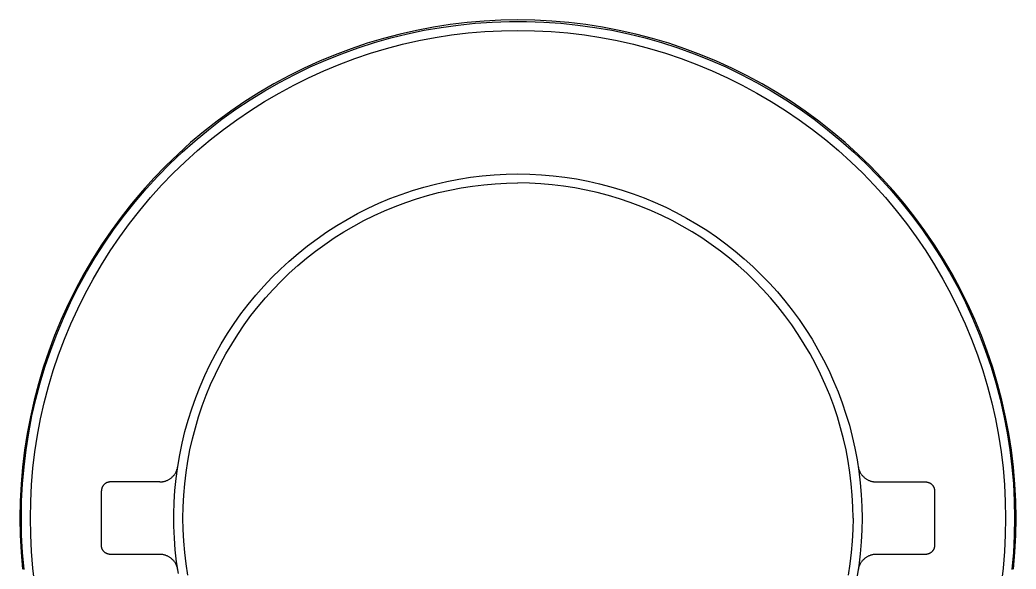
# Model space of a CAD drawing. Header units: metres. Extents: x 198 to 412, y -54 to 17.
# Drawn here: x 262.0758 to 262.1308, y -25.1605 to -25.1302 of the extents above; entities that cross this region are included whole.
import ezdxf

# ---------------------------------------------------------------- set-up
doc = ezdxf.new("R2010")
doc.units = ezdxf.units.M
doc.header["$LTSCALE"] = 10
doc.layers.add('01', color=1, linetype='Continuous')

# ---------------------------------------------------------------- blocks, each defined once
blk = doc.blocks.new('juego de ducha california')
for p, q in [((493.354745, 11757.579892, 0), (493.355684, 11757.579908, 0)), ((493.355684, 11757.579908, 0), (493.356623, 11757.579892, 0)), ((493.350089, 11757.579333, 0), (493.351011, 11757.579508, 0)), ((493.351441, 11757.579498, 0), (493.350509, 11757.579335, 0)), ((493.351011, 11757.579508, 0), (493.351939, 11757.579652, 0)), ((493.352379, 11757.579628, 0), (493.351441, 11757.579498, 0)), ((493.351939, 11757.579652, 0), (493.352871, 11757.579764, 0)), ((493.35332, 11757.579726, 0), (493.352379, 11757.579628, 0)), ((493.352871, 11757.579764, 0), (493.353807, 11757.579844, 0)), ((493.354264, 11757.579791, 0), (493.35332, 11757.579726, 0)), ((493.353807, 11757.579844, 0), (493.354745, 11757.579892, 0)), ((493.35521, 11757.579824, 0), (493.354264, 11757.579791, 0)), ((493.356157, 11757.579824, 0), (493.35521, 11757.579824, 0)), ((493.357103, 11757.579791, 0), (493.356157, 11757.579824, 0)), ((493.356623, 11757.579892, 0), (493.35756, 11757.579844, 0)), ((493.358047, 11757.579726, 0), (493.357103, 11757.579791, 0)), ((493.35756, 11757.579844, 0), (493.358496, 11757.579764, 0)), ((493.358989, 11757.579628, 0), (493.358047, 11757.579726, 0)), ((493.358496, 11757.579764, 0), (493.359428, 11757.579652, 0)), ((493.359926, 11757.579498, 0), (493.358989, 11757.579628, 0)), ((493.359428, 11757.579652, 0), (493.360356, 11757.579508, 0)), ((493.360859, 11757.579335, 0), (493.359926, 11757.579498, 0)), ((493.360356, 11757.579508, 0), (493.361279, 11757.579333, 0)), ((493.347364, 11757.57862, 0), (493.348264, 11757.578888, 0)), ((493.348663, 11757.578914, 0), (493.347752, 11757.578656, 0)), ((493.348264, 11757.578888, 0), (493.349173, 11757.579126, 0)), ((493.349582, 11757.57914, 0), (493.348663, 11757.578914, 0)), ((493.349173, 11757.579126, 0), (493.350089, 11757.579333, 0)), ((493.350509, 11757.579335, 0), (493.349582, 11757.57914, 0)), ((493.35111, 11757.578936, 0), (493.350207, 11757.578765, 0)), ((493.352018, 11757.579077, 0), (493.35111, 11757.578936, 0)), ((493.352931, 11757.579187, 0), (493.352018, 11757.579077, 0)), ((493.353847, 11757.579265, 0), (493.352931, 11757.579187, 0)), ((493.354765, 11757.579312, 0), (493.353847, 11757.579265, 0)), ((493.355684, 11757.579328, 0), (493.354765, 11757.579312, 0)), ((493.356603, 11757.579312, 0), (493.355684, 11757.579328, 0)), ((493.357521, 11757.579265, 0), (493.356603, 11757.579312, 0)), ((493.358437, 11757.579187, 0), (493.357521, 11757.579265, 0)), ((493.359349, 11757.579077, 0), (493.358437, 11757.579187, 0)), ((493.360258, 11757.578936, 0), (493.359349, 11757.579077, 0)), ((493.361161, 11757.578765, 0), (493.360258, 11757.578936, 0)), ((493.361785, 11757.57914, 0), (493.360859, 11757.579335, 0)), ((493.361279, 11757.579333, 0), (493.362195, 11757.579126, 0)), ((493.362704, 11757.578914, 0), (493.361785, 11757.57914, 0)), ((493.362195, 11757.579126, 0), (493.363103, 11757.578888, 0)), ((493.363615, 11757.578656, 0), (493.362704, 11757.578914, 0)), ((493.363103, 11757.578888, 0), (493.364003, 11757.57862, 0)), ((493.345595, 11757.577991, 0), (493.346474, 11757.57832, 0)), ((493.346851, 11757.578366, 0), (493.34596, 11757.578046, 0)), ((493.346474, 11757.57832, 0), (493.347364, 11757.57862, 0)), ((493.347752, 11757.578656, 0), (493.346851, 11757.578366, 0)), ((493.348421, 11757.57833, 0), (493.34754, 11757.578067, 0)), ((493.34931, 11757.578562, 0), (493.348421, 11757.57833, 0)), ((493.350207, 11757.578765, 0), (493.34931, 11757.578562, 0)), ((493.362057, 11757.578562, 0), (493.361161, 11757.578765, 0)), ((493.362946, 11757.57833, 0), (493.362057, 11757.578562, 0)), ((493.363827, 11757.578067, 0), (493.362946, 11757.57833, 0)), ((493.364516, 11757.578366, 0), (493.363615, 11757.578656, 0)), ((493.364003, 11757.57862, 0), (493.364893, 11757.57832, 0)), ((493.365407, 11757.578046, 0), (493.364516, 11757.578366, 0)), ((493.364893, 11757.57832, 0), (493.365772, 11757.577991, 0)), ((493.344728, 11757.577631, 0), (493.345595, 11757.577991, 0)), ((493.34596, 11757.578046, 0), (493.345081, 11757.577695, 0)), ((493.346669, 11757.577774, 0), (493.345808, 11757.577451, 0)), ((493.34754, 11757.578067, 0), (493.346669, 11757.577774, 0)), ((493.364698, 11757.577774, 0), (493.363827, 11757.578067, 0)), ((493.365559, 11757.577451, 0), (493.364698, 11757.577774, 0)), ((493.366286, 11757.577695, 0), (493.365407, 11757.578046, 0)), ((493.365772, 11757.577991, 0), (493.36664, 11757.577631, 0)), ((493.343032, 11757.576825, 0), (493.343873, 11757.577243, 0)), ((493.344215, 11757.577314, 0), (493.343362, 11757.576903, 0)), ((493.343873, 11757.577243, 0), (493.344728, 11757.577631, 0)), ((493.345081, 11757.577695, 0), (493.344215, 11757.577314, 0)), ((493.345808, 11757.577451, 0), (493.344959, 11757.577099, 0)), ((493.366408, 11757.577099, 0), (493.365559, 11757.577451, 0)), ((493.367152, 11757.577314, 0), (493.366286, 11757.577695, 0)), ((493.36664, 11757.577631, 0), (493.367494, 11757.577243, 0)), ((493.368005, 11757.576903, 0), (493.367152, 11757.577314, 0)), ((493.367494, 11757.577243, 0), (493.368335, 11757.576825, 0)), ((493.342206, 11757.576379, 0), (493.343032, 11757.576825, 0)), ((493.343362, 11757.576903, 0), (493.342524, 11757.576463, 0)), ((493.344122, 11757.576719, 0), (493.343299, 11757.57631, 0)), ((493.344959, 11757.577099, 0), (493.344122, 11757.576719, 0)), ((493.367245, 11757.576719, 0), (493.366408, 11757.577099, 0)), ((493.368068, 11757.57631, 0), (493.367245, 11757.576719, 0)), ((493.368843, 11757.576463, 0), (493.368005, 11757.576903, 0)), ((493.368335, 11757.576825, 0), (493.369162, 11757.576379, 0)), ((493.341395, 11757.575905, 0), (493.342206, 11757.576379, 0)), ((493.342524, 11757.576463, 0), (493.341701, 11757.575995, 0)), ((493.343299, 11757.57631, 0), (493.34249, 11757.575873, 0)), ((493.368877, 11757.575873, 0), (493.368068, 11757.57631, 0)), ((493.369666, 11757.575995, 0), (493.368843, 11757.576463, 0)), ((493.369162, 11757.576379, 0), (493.369972, 11757.575905, 0)), ((493.340601, 11757.575403, 0), (493.341395, 11757.575905, 0)), ((493.341701, 11757.575995, 0), (493.340896, 11757.575498, 0)), ((493.34249, 11757.575873, 0), (493.341697, 11757.575409, 0)), ((493.369671, 11757.575409, 0), (493.368877, 11757.575873, 0)), ((493.370472, 11757.575498, 0), (493.369666, 11757.575995, 0)), ((493.369972, 11757.575905, 0), (493.370766, 11757.575403, 0)), ((493.340107, 11757.574974, 0), (493.339338, 11757.574423, 0)), ((493.339825, 11757.574875, 0), (493.340601, 11757.575403, 0)), ((493.340896, 11757.575498, 0), (493.340107, 11757.574974, 0)), ((493.341697, 11757.575409, 0), (493.340919, 11757.574918, 0)), ((493.370448, 11757.574918, 0), (493.369671, 11757.575409, 0)), ((493.37126, 11757.574974, 0), (493.370472, 11757.575498, 0)), ((493.370766, 11757.575403, 0), (493.371542, 11757.574875, 0)), ((493.372029, 11757.574423, 0), (493.37126, 11757.574974, 0)), ((493.339338, 11757.574423, 0), (493.338588, 11757.573846, 0)), ((493.339067, 11757.57432, 0), (493.339825, 11757.574875, 0)), ((493.34016, 11757.574401, 0), (493.339418, 11757.573858, 0)), ((493.340919, 11757.574918, 0), (493.34016, 11757.574401, 0)), ((493.371208, 11757.574401, 0), (493.370448, 11757.574918, 0)), ((493.371949, 11757.573858, 0), (493.371208, 11757.574401, 0)), ((493.371542, 11757.574875, 0), (493.3723, 11757.57432, 0)), ((493.37278, 11757.573846, 0), (493.372029, 11757.574423, 0)), ((493.338329, 11757.57374, 0), (493.339067, 11757.57432, 0)), ((493.339418, 11757.573858, 0), (493.338695, 11757.57329, 0)), ((493.372672, 11757.57329, 0), (493.371949, 11757.573858, 0)), ((493.3723, 11757.57432, 0), (493.373039, 11757.57374, 0)), ((493.337611, 11757.573135, 0), (493.338329, 11757.57374, 0)), ((493.338588, 11757.573846, 0), (493.337858, 11757.573243, 0)), ((493.373509, 11757.573243, 0), (493.37278, 11757.573846, 0)), ((493.373039, 11757.57374, 0), (493.373757, 11757.573135, 0)), ((493.336913, 11757.572506, 0), (493.337611, 11757.573135, 0)), ((493.337858, 11757.573243, 0), (493.337149, 11757.572615, 0)), ((493.338695, 11757.57329, 0), (493.337992, 11757.572698, 0)), ((493.373375, 11757.572698, 0), (493.372672, 11757.57329, 0)), ((493.374218, 11757.572615, 0), (493.373509, 11757.573243, 0)), ((493.373757, 11757.573135, 0), (493.374454, 11757.572506, 0)), ((493.336238, 11757.571854, 0), (493.336913, 11757.572506, 0)), ((493.337149, 11757.572615, 0), (493.336463, 11757.571963, 0)), ((493.337992, 11757.572698, 0), (493.33731, 11757.572082, 0)), ((493.374058, 11757.572082, 0), (493.373375, 11757.572698, 0)), ((493.374904, 11757.571963, 0), (493.374218, 11757.572615, 0)), ((493.374454, 11757.572506, 0), (493.375129, 11757.571854, 0)), ((493.335586, 11757.571178, 0), (493.336238, 11757.571854, 0)), ((493.336463, 11757.571963, 0), (493.3358, 11757.571288, 0)), ((493.33731, 11757.572082, 0), (493.336649, 11757.571443, 0)), ((493.374719, 11757.571443, 0), (493.374058, 11757.572082, 0)), ((493.375568, 11757.571288, 0), (493.374904, 11757.571963, 0)), ((493.375129, 11757.571854, 0), (493.375782, 11757.571178, 0)), ((493.334957, 11757.570481, 0), (493.335586, 11757.571178, 0)), ((493.3358, 11757.571288, 0), (493.33516, 11757.570591, 0)), ((493.336649, 11757.571443, 0), (493.33601, 11757.570782, 0)), ((493.352455, 11757.571132, 0), (493.351818, 11757.571011, 0)), ((493.353096, 11757.571231, 0), (493.352455, 11757.571132, 0)), ((493.353741, 11757.571309, 0), (493.353096, 11757.571231, 0)), ((493.354387, 11757.571364, 0), (493.353741, 11757.571309, 0)), ((493.355035, 11757.571397, 0), (493.354387, 11757.571364, 0)), ((493.355684, 11757.571408, 0), (493.355035, 11757.571397, 0)), ((493.356342, 11757.571397, 0), (493.355684, 11757.571408, 0)), ((493.356999, 11757.571363, 0), (493.356342, 11757.571397, 0)), ((493.357655, 11757.571306, 0), (493.356999, 11757.571363, 0)), ((493.358309, 11757.571226, 0), (493.357655, 11757.571306, 0)), ((493.358959, 11757.571124, 0), (493.358309, 11757.571226, 0)), ((493.359605, 11757.570999, 0), (493.358959, 11757.571124, 0)), ((493.375358, 11757.570782, 0), (493.374719, 11757.571443, 0)), ((493.376208, 11757.570591, 0), (493.375568, 11757.571288, 0)), ((493.375782, 11757.571178, 0), (493.376411, 11757.570481, 0)), ((493.33516, 11757.570591, 0), (493.334544, 11757.569872, 0)), ((493.33601, 11757.570782, 0), (493.335394, 11757.5701, 0)), ((493.350557, 11757.570704, 0), (493.349936, 11757.570518, 0)), ((493.351185, 11757.570868, 0), (493.350557, 11757.570704, 0)), ((493.351818, 11757.571011, 0), (493.351185, 11757.570868, 0)), ((493.35192, 11757.570521, 0), (493.35254, 11757.570639, 0)), ((493.35254, 11757.570639, 0), (493.353165, 11757.570736, 0)), ((493.353165, 11757.570736, 0), (493.353792, 11757.570811, 0)), ((493.353792, 11757.570811, 0), (493.354421, 11757.570865, 0)), ((493.354421, 11757.570865, 0), (493.355052, 11757.570897, 0)), ((493.355052, 11757.570897, 0), (493.355684, 11757.570908, 0)), ((493.356315, 11757.570897, 0), (493.355684, 11757.570908, 0)), ((493.356946, 11757.570865, 0), (493.356315, 11757.570897, 0)), ((493.357576, 11757.570811, 0), (493.356946, 11757.570865, 0)), ((493.358203, 11757.570736, 0), (493.357576, 11757.570811, 0)), ((493.358827, 11757.570639, 0), (493.358203, 11757.570736, 0)), ((493.359448, 11757.570521, 0), (493.358827, 11757.570639, 0)), ((493.360247, 11757.570852, 0), (493.359605, 11757.570999, 0)), ((493.360883, 11757.570683, 0), (493.360247, 11757.570852, 0)), ((493.361513, 11757.570492, 0), (493.360883, 11757.570683, 0)), ((493.375973, 11757.5701, 0), (493.375358, 11757.570782, 0)), ((493.376823, 11757.569872, 0), (493.376208, 11757.570591, 0)), ((493.334352, 11757.569763, 0), (493.334957, 11757.570481, 0)), ((493.335394, 11757.5701, 0), (493.334802, 11757.569397, 0)), ((493.348713, 11757.570083, 0), (493.348114, 11757.569835, 0)), ((493.349321, 11757.570311, 0), (493.348713, 11757.570083, 0)), ((493.349936, 11757.570518, 0), (493.349321, 11757.570311, 0)), ((493.349488, 11757.56984, 0), (493.350087, 11757.570041, 0)), ((493.350087, 11757.570041, 0), (493.350692, 11757.570222, 0)), ((493.350692, 11757.570222, 0), (493.351303, 11757.570382, 0)), ((493.351303, 11757.570382, 0), (493.35192, 11757.570521, 0)), ((493.360064, 11757.570382, 0), (493.359448, 11757.570521, 0)), ((493.360675, 11757.570222, 0), (493.360064, 11757.570382, 0)), ((493.36128, 11757.570041, 0), (493.360675, 11757.570222, 0)), ((493.361879, 11757.56984, 0), (493.36128, 11757.570041, 0)), ((493.362136, 11757.570279, 0), (493.361513, 11757.570492, 0)), ((493.362751, 11757.570045, 0), (493.362136, 11757.570279, 0)), ((493.363358, 11757.569789, 0), (493.362751, 11757.570045, 0)), ((493.376566, 11757.569397, 0), (493.375973, 11757.5701, 0)), ((493.376411, 11757.570481, 0), (493.377016, 11757.569763, 0)), ((493.333771, 11757.569025, 0), (493.334352, 11757.569763, 0)), ((493.334544, 11757.569872, 0), (493.333954, 11757.569131, 0)), ((493.347523, 11757.569567, 0), (493.346942, 11757.569278, 0)), ((493.348114, 11757.569835, 0), (493.347523, 11757.569567, 0)), ((493.348313, 11757.569377, 0), (493.348897, 11757.569618, 0)), ((493.348897, 11757.569618, 0), (493.349488, 11757.56984, 0)), ((493.36247, 11757.569618, 0), (493.361879, 11757.56984, 0)), ((493.363054, 11757.569377, 0), (493.36247, 11757.569618, 0)), ((493.363956, 11757.569513, 0), (493.363358, 11757.569789, 0)), ((493.364543, 11757.569216, 0), (493.363956, 11757.569513, 0)), ((493.377413, 11757.569131, 0), (493.376823, 11757.569872, 0)), ((493.377016, 11757.569763, 0), (493.377596, 11757.569025, 0)), ((493.333217, 11757.568267, 0), (493.333771, 11757.569025, 0)), ((493.333954, 11757.569131, 0), (493.33339, 11757.568371, 0)), ((493.334802, 11757.569397, 0), (493.334234, 11757.568674, 0)), ((493.346372, 11757.56897, 0), (493.345812, 11757.568642, 0)), ((493.346942, 11757.569278, 0), (493.346372, 11757.56897, 0)), ((493.347172, 11757.568834, 0), (493.347738, 11757.569115, 0)), ((493.347738, 11757.569115, 0), (493.348313, 11757.569377, 0)), ((493.363629, 11757.569115, 0), (493.363054, 11757.569377, 0)), ((493.364195, 11757.568834, 0), (493.363629, 11757.569115, 0)), ((493.36512, 11757.568899, 0), (493.364543, 11757.569216, 0)), ((493.377133, 11757.568674, 0), (493.376566, 11757.569397, 0)), ((493.377977, 11757.568371, 0), (493.377413, 11757.569131, 0)), ((493.377596, 11757.569025, 0), (493.37815, 11757.568267, 0)), ((493.33339, 11757.568371, 0), (493.332852, 11757.567592, 0)), ((493.334234, 11757.568674, 0), (493.333691, 11757.567932, 0)), ((493.345812, 11757.568642, 0), (493.345263, 11757.568296, 0)), ((493.346071, 11757.568215, 0), (493.346617, 11757.568534, 0)), ((493.346617, 11757.568534, 0), (493.347172, 11757.568834, 0)), ((493.364751, 11757.568534, 0), (493.364195, 11757.568834, 0)), ((493.365296, 11757.568215, 0), (493.364751, 11757.568534, 0)), ((493.365686, 11757.568562, 0), (493.36512, 11757.568899, 0)), ((493.366239, 11757.568206, 0), (493.365686, 11757.568562, 0)), ((493.377676, 11757.567932, 0), (493.377133, 11757.568674, 0)), ((493.378515, 11757.567592, 0), (493.377977, 11757.568371, 0)), ((493.332689, 11757.567491, 0), (493.333217, 11757.568267, 0)), ((493.333691, 11757.567932, 0), (493.333174, 11757.567172, 0)), ((493.344727, 11757.567931, 0), (493.344203, 11757.567547, 0)), ((493.345263, 11757.568296, 0), (493.344727, 11757.567931, 0)), ((493.345015, 11757.567522, 0), (493.345537, 11757.567878, 0)), ((493.345537, 11757.567878, 0), (493.346071, 11757.568215, 0)), ((493.36583, 11757.567878, 0), (493.365296, 11757.568215, 0)), ((493.366352, 11757.567522, 0), (493.36583, 11757.567878, 0)), ((493.36678, 11757.567831, 0), (493.366239, 11757.568206, 0)), ((493.367308, 11757.567437, 0), (493.36678, 11757.567831, 0)), ((493.378193, 11757.567172, 0), (493.377676, 11757.567932, 0)), ((493.37815, 11757.568267, 0), (493.378679, 11757.567491, 0)), ((493.332187, 11757.566697, 0), (493.332689, 11757.567491, 0)), ((493.332852, 11757.567592, 0), (493.332342, 11757.566795, 0)), ((493.344203, 11757.567547, 0), (493.343693, 11757.567147, 0)), ((493.344505, 11757.567149, 0), (493.345015, 11757.567522, 0)), ((493.366862, 11757.567149, 0), (493.366352, 11757.567522, 0)), ((493.367822, 11757.567025, 0), (493.367308, 11757.567437, 0)), ((493.379026, 11757.566795, 0), (493.378515, 11757.567592, 0)), ((493.378679, 11757.567491, 0), (493.37918, 11757.566697, 0)), ((493.332342, 11757.566795, 0), (493.331859, 11757.565981, 0)), ((493.333174, 11757.567172, 0), (493.332683, 11757.566395, 0)), ((493.343197, 11757.566729, 0), (493.342715, 11757.566294, 0)), ((493.343693, 11757.567147, 0), (493.343197, 11757.566729, 0)), ((493.343525, 11757.566352, 0), (493.344009, 11757.566759, 0)), ((493.344009, 11757.566759, 0), (493.344505, 11757.567149, 0)), ((493.367359, 11757.566759, 0), (493.366862, 11757.567149, 0)), ((493.367842, 11757.566352, 0), (493.367359, 11757.566759, 0)), ((493.368321, 11757.566596, 0), (493.367822, 11757.567025, 0)), ((493.378684, 11757.566395, 0), (493.378193, 11757.567172, 0)), ((493.379508, 11757.565981, 0), (493.379026, 11757.566795, 0)), ((493.331713, 11757.565886, 0), (493.332187, 11757.566697, 0)), ((493.332683, 11757.566395, 0), (493.332219, 11757.565602, 0)), ((493.342715, 11757.566294, 0), (493.342249, 11757.565843, 0)), ((493.343056, 11757.565929, 0), (493.343525, 11757.566352, 0)), ((493.368311, 11757.565929, 0), (493.367842, 11757.566352, 0)), ((493.368805, 11757.56615, 0), (493.368321, 11757.566596, 0)), ((493.379148, 11757.565602, 0), (493.378684, 11757.566395, 0)), ((493.37918, 11757.566697, 0), (493.379654, 11757.565886, 0)), ((493.331267, 11757.56506, 0), (493.331713, 11757.565886, 0)), ((493.331859, 11757.565981, 0), (493.331405, 11757.565151, 0)), ((493.332219, 11757.565602, 0), (493.331782, 11757.564793, 0)), ((493.342249, 11757.565843, 0), (493.341798, 11757.565377, 0)), ((493.342602, 11757.56549, 0), (493.343056, 11757.565929, 0)), ((493.368765, 11757.56549, 0), (493.368311, 11757.565929, 0)), ((493.369273, 11757.565687, 0), (493.368805, 11757.56615, 0)), ((493.369725, 11757.565208, 0), (493.369273, 11757.565687, 0)), ((493.379585, 11757.564793, 0), (493.379148, 11757.565602, 0)), ((493.379963, 11757.565151, 0), (493.379508, 11757.565981, 0)), ((493.379654, 11757.565886, 0), (493.3801, 11757.56506, 0)), ((493.330849, 11757.564219, 0), (493.331267, 11757.56506, 0)), ((493.331405, 11757.565151, 0), (493.330979, 11757.564305, 0)), ((493.341798, 11757.565377, 0), (493.341363, 11757.564895, 0)), ((493.342163, 11757.565035, 0), (493.342602, 11757.56549, 0)), ((493.369204, 11757.565035, 0), (493.368765, 11757.56549, 0)), ((493.37016, 11757.564714, 0), (493.369725, 11757.565208, 0)), ((493.380388, 11757.564305, 0), (493.379963, 11757.565151, 0)), ((493.3801, 11757.56506, 0), (493.380518, 11757.564219, 0)), ((493.331782, 11757.564793, 0), (493.331373, 11757.56397, 0)), ((493.341363, 11757.564895, 0), (493.340945, 11757.564399, 0)), ((493.341333, 11757.564083, 0), (493.34174, 11757.564566, 0)), ((493.34174, 11757.564566, 0), (493.342163, 11757.565035, 0)), ((493.369627, 11757.564566, 0), (493.369204, 11757.565035, 0)), ((493.370034, 11757.564083, 0), (493.369627, 11757.564566, 0)), ((493.370577, 11757.564205, 0), (493.37016, 11757.564714, 0)), ((493.379994, 11757.56397, 0), (493.379585, 11757.564793, 0)), ((493.33046, 11757.563364, 0), (493.330849, 11757.564219, 0)), ((493.330979, 11757.564305, 0), (493.330583, 11757.563445, 0)), ((493.331373, 11757.56397, 0), (493.330993, 11757.563133, 0)), ((493.340945, 11757.564399, 0), (493.340544, 11757.563889, 0)), ((493.340943, 11757.563587, 0), (493.341333, 11757.564083, 0)), ((493.370425, 11757.563587, 0), (493.370034, 11757.564083, 0)), ((493.370977, 11757.563682, 0), (493.370577, 11757.564205, 0)), ((493.380375, 11757.563133, 0), (493.379994, 11757.56397, 0)), ((493.380784, 11757.563445, 0), (493.380388, 11757.564305, 0)), ((493.380518, 11757.564219, 0), (493.380907, 11757.563364, 0)), ((493.330583, 11757.563445, 0), (493.330217, 11757.562572, 0)), ((493.340544, 11757.563889, 0), (493.340161, 11757.563365, 0)), ((493.34057, 11757.563077, 0), (493.340943, 11757.563587, 0)), ((493.370798, 11757.563077, 0), (493.370425, 11757.563587, 0)), ((493.371359, 11757.563146, 0), (493.370977, 11757.563682, 0)), ((493.38115, 11757.562572, 0), (493.380784, 11757.563445, 0)), ((493.330101, 11757.562497, 0), (493.33046, 11757.563364, 0)), ((493.330993, 11757.563133, 0), (493.330641, 11757.562284, 0)), ((493.340161, 11757.563365, 0), (493.339796, 11757.562829, 0)), ((493.340214, 11757.562554, 0), (493.34057, 11757.563077, 0)), ((493.371153, 11757.562554, 0), (493.370798, 11757.563077, 0)), ((493.371721, 11757.562596, 0), (493.371359, 11757.563146, 0)), ((493.380726, 11757.562284, 0), (493.380375, 11757.563133, 0)), ((493.380907, 11757.563364, 0), (493.381266, 11757.562497, 0)), ((493.329771, 11757.561617, 0), (493.330101, 11757.562497, 0)), ((493.330217, 11757.562572, 0), (493.329882, 11757.561687, 0)), ((493.339796, 11757.562829, 0), (493.33945, 11757.56228, 0)), ((493.339877, 11757.56202, 0), (493.340214, 11757.562554, 0)), ((493.37149, 11757.56202, 0), (493.371153, 11757.562554, 0)), ((493.372064, 11757.562035, 0), (493.371721, 11757.562596, 0)), ((493.381485, 11757.561687, 0), (493.38115, 11757.562572, 0)), ((493.381266, 11757.562497, 0), (493.381596, 11757.561617, 0)), ((493.330641, 11757.562284, 0), (493.330318, 11757.561423, 0)), ((493.33945, 11757.56228, 0), (493.339122, 11757.56172, 0)), ((493.339558, 11757.561475, 0), (493.339877, 11757.56202, 0)), ((493.371809, 11757.561475, 0), (493.37149, 11757.56202, 0)), ((493.372388, 11757.561461, 0), (493.372064, 11757.562035, 0)), ((493.381049, 11757.561423, 0), (493.380726, 11757.562284, 0)), ((493.329472, 11757.560727, 0), (493.329771, 11757.561617, 0)), ((493.329882, 11757.561687, 0), (493.329577, 11757.560791, 0)), ((493.330318, 11757.561423, 0), (493.330025, 11757.560552, 0)), ((493.339122, 11757.56172, 0), (493.338814, 11757.561149, 0)), ((493.339258, 11757.560919, 0), (493.339558, 11757.561475, 0)), ((493.37211, 11757.560919, 0), (493.371809, 11757.561475, 0)), ((493.372692, 11757.560877, 0), (493.372388, 11757.561461, 0)), ((493.381342, 11757.560552, 0), (493.381049, 11757.561423, 0)), ((493.38179, 11757.560791, 0), (493.381485, 11757.561687, 0)), ((493.381596, 11757.561617, 0), (493.381895, 11757.560727, 0)), ((493.329203, 11757.559828, 0), (493.329472, 11757.560727, 0)), ((493.329577, 11757.560791, 0), (493.329303, 11757.559885, 0)), ((493.338814, 11757.561149, 0), (493.338525, 11757.560568, 0)), ((493.338977, 11757.560354, 0), (493.339258, 11757.560919, 0)), ((493.372391, 11757.560354, 0), (493.37211, 11757.560919, 0)), ((493.372975, 11757.560283, 0), (493.372692, 11757.560877, 0)), ((493.382064, 11757.559885, 0), (493.38179, 11757.560791, 0)), ((493.381895, 11757.560727, 0), (493.382164, 11757.559828, 0)), ((493.330025, 11757.560552, 0), (493.329762, 11757.559671, 0)), ((493.338525, 11757.560568, 0), (493.338257, 11757.559978, 0)), ((493.338715, 11757.559779, 0), (493.338977, 11757.560354, 0)), ((493.372652, 11757.559779, 0), (493.372391, 11757.560354, 0)), ((493.373237, 11757.559679, 0), (493.372975, 11757.560283, 0)), ((493.381605, 11757.559671, 0), (493.381342, 11757.560552, 0)), ((493.328966, 11757.558919, 0), (493.329203, 11757.559828, 0)), ((493.329303, 11757.559885, 0), (493.329061, 11757.55897, 0)), ((493.329762, 11757.559671, 0), (493.329529, 11757.558782, 0)), ((493.338257, 11757.559978, 0), (493.338008, 11757.559378, 0)), ((493.338473, 11757.559195, 0), (493.338715, 11757.559779, 0)), ((493.372894, 11757.559195, 0), (493.372652, 11757.559779, 0)), ((493.373479, 11757.559067, 0), (493.373237, 11757.559679, 0)), ((493.381838, 11757.558782, 0), (493.381605, 11757.559671, 0)), ((493.382307, 11757.55897, 0), (493.382064, 11757.559885, 0)), ((493.382164, 11757.559828, 0), (493.382402, 11757.558919, 0)), ((493.338008, 11757.559378, 0), (493.337781, 11757.558771, 0)), ((493.338252, 11757.558603, 0), (493.338473, 11757.559195, 0)), ((493.373115, 11757.558603, 0), (493.372894, 11757.559195, 0)), ((493.373699, 11757.558446, 0), (493.373479, 11757.559067, 0)), ((493.328759, 11757.558003, 0), (493.328966, 11757.558919, 0)), ((493.329061, 11757.55897, 0), (493.32885, 11757.558047, 0)), ((493.329529, 11757.558782, 0), (493.329327, 11757.557885, 0)), ((493.337781, 11757.558771, 0), (493.337574, 11757.558156, 0)), ((493.33805, 11757.558005, 0), (493.338252, 11757.558603, 0)), ((493.373317, 11757.558005, 0), (493.373115, 11757.558603, 0)), ((493.38204, 11757.557885, 0), (493.381838, 11757.558782, 0)), ((493.382517, 11757.558047, 0), (493.382307, 11757.55897, 0)), ((493.382402, 11757.558919, 0), (493.382608, 11757.558003, 0)), ((493.328584, 11757.557081, 0), (493.328759, 11757.558003, 0)), ((493.32885, 11757.558047, 0), (493.328671, 11757.557118, 0)), ((493.337574, 11757.558156, 0), (493.337388, 11757.557534, 0)), ((493.33787, 11757.557399, 0), (493.33805, 11757.558005, 0)), ((493.373498, 11757.557399, 0), (493.373317, 11757.558005, 0)), ((493.373897, 11757.557818, 0), (493.373699, 11757.558446, 0)), ((493.382696, 11757.557118, 0), (493.382517, 11757.558047, 0)), ((493.382608, 11757.558003, 0), (493.382784, 11757.557081, 0)), ((493.329327, 11757.557885, 0), (493.329155, 11757.556982, 0)), ((493.337388, 11757.557534, 0), (493.337224, 11757.556907, 0)), ((493.33771, 11757.556788, 0), (493.33787, 11757.557399, 0)), ((493.373658, 11757.556788, 0), (493.373498, 11757.557399, 0)), ((493.374074, 11757.557184, 0), (493.373897, 11757.557818, 0)), ((493.382212, 11757.556982, 0), (493.38204, 11757.557885, 0)), ((493.32844, 11757.556153, 0), (493.328584, 11757.557081, 0)), ((493.328671, 11757.557118, 0), (493.328525, 11757.556183, 0)), ((493.329155, 11757.556982, 0), (493.329015, 11757.556074, 0)), ((493.337224, 11757.556907, 0), (493.337081, 11757.556274, 0)), ((493.374228, 11757.556544, 0), (493.374074, 11757.557184, 0)), ((493.382353, 11757.556074, 0), (493.382212, 11757.556982, 0)), ((493.382842, 11757.556183, 0), (493.382696, 11757.557118, 0)), ((493.382784, 11757.557081, 0), (493.382928, 11757.556153, 0)), ((493.337081, 11757.556274, 0), (493.33696, 11757.555636, 0)), ((493.337571, 11757.556172, 0), (493.33771, 11757.556788, 0)), ((493.373797, 11757.556172, 0), (493.373658, 11757.556788, 0)), ((493.37436, 11757.555899, 0), (493.374228, 11757.556544, 0)), ((493.328328, 11757.55522, 0), (493.32844, 11757.556153, 0)), ((493.328525, 11757.556183, 0), (493.328411, 11757.555243, 0)), ((493.329015, 11757.556074, 0), (493.328905, 11757.555161, 0)), ((493.337453, 11757.555551, 0), (493.337571, 11757.556172, 0)), ((493.373915, 11757.555551, 0), (493.373797, 11757.556172, 0)), ((493.37447, 11757.55525, 0), (493.37436, 11757.555899, 0)), ((493.382462, 11757.555161, 0), (493.382353, 11757.556074, 0)), ((493.382956, 11757.555243, 0), (493.382842, 11757.556183, 0)), ((493.382928, 11757.556153, 0), (493.383039, 11757.55522, 0)), ((493.328248, 11757.554285, 0), (493.328328, 11757.55522, 0)), ((493.328411, 11757.555243, 0), (493.328329, 11757.5543, 0)), ((493.328905, 11757.555161, 0), (493.328827, 11757.554245, 0)), ((493.33696, 11757.555636, 0), (493.336861, 11757.554995, 0)), ((493.336876, 11757.555151, 0), (493.336867, 11757.555117, 0)), ((493.336884, 11757.555184, 0), (493.336876, 11757.555151, 0)), ((493.336892, 11757.555218, 0), (493.336884, 11757.555184, 0)), ((493.337356, 11757.554927, 0), (493.337453, 11757.555551, 0)), ((493.374011, 11757.554927, 0), (493.373915, 11757.555551, 0)), ((493.374557, 11757.554598, 0), (493.37447, 11757.55525, 0)), ((493.374483, 11757.555184, 0), (493.374476, 11757.555218, 0)), ((493.374491, 11757.555151, 0), (493.374483, 11757.555184, 0)), ((493.374501, 11757.555117, 0), (493.374491, 11757.555151, 0)), ((493.382541, 11757.554245, 0), (493.382462, 11757.555161, 0)), ((493.383038, 11757.5543, 0), (493.382956, 11757.555243, 0)), ((493.383039, 11757.55522, 0), (493.38312, 11757.554285, 0)), ((493.336519, 11757.554615, 0), (493.336491, 11757.554595, 0)), ((493.336546, 11757.554637, 0), (493.336519, 11757.554615, 0)), ((493.336572, 11757.554659, 0), (493.336546, 11757.554637, 0)), ((493.336598, 11757.554682, 0), (493.336572, 11757.554659, 0)), ((493.336622, 11757.554706, 0), (493.336598, 11757.554682, 0)), ((493.336646, 11757.554731, 0), (493.336622, 11757.554706, 0)), ((493.336669, 11757.554757, 0), (493.336646, 11757.554731, 0)), ((493.336691, 11757.554784, 0), (493.336669, 11757.554757, 0)), ((493.336712, 11757.554811, 0), (493.336691, 11757.554784, 0)), ((493.336732, 11757.554839, 0), (493.336712, 11757.554811, 0)), ((493.336751, 11757.554868, 0), (493.336732, 11757.554839, 0)), ((493.336769, 11757.554897, 0), (493.336751, 11757.554868, 0)), ((493.336787, 11757.554927, 0), (493.336769, 11757.554897, 0)), ((493.336861, 11757.554995, 0), (493.336783, 11757.554351, 0)), ((493.336803, 11757.554958, 0), (493.336787, 11757.554927, 0)), ((493.336818, 11757.554989, 0), (493.336803, 11757.554958, 0)), ((493.336832, 11757.55502, 0), (493.336818, 11757.554989, 0)), ((493.336844, 11757.555052, 0), (493.336832, 11757.55502, 0)), ((493.336856, 11757.555085, 0), (493.336844, 11757.555052, 0)), ((493.336867, 11757.555117, 0), (493.336856, 11757.555085, 0)), ((493.337281, 11757.5543, 0), (493.337356, 11757.554927, 0)), ((493.374087, 11757.5543, 0), (493.374011, 11757.554927, 0)), ((493.374511, 11757.555085, 0), (493.374501, 11757.555117, 0)), ((493.374523, 11757.555052, 0), (493.374511, 11757.555085, 0)), ((493.374536, 11757.55502, 0), (493.374523, 11757.555052, 0)), ((493.37455, 11757.554989, 0), (493.374536, 11757.55502, 0)), ((493.374565, 11757.554958, 0), (493.37455, 11757.554989, 0)), ((493.374581, 11757.554927, 0), (493.374565, 11757.554958, 0)), ((493.374598, 11757.554897, 0), (493.374581, 11757.554927, 0)), ((493.374616, 11757.554868, 0), (493.374598, 11757.554897, 0)), ((493.374635, 11757.554839, 0), (493.374616, 11757.554868, 0)), ((493.374655, 11757.554811, 0), (493.374635, 11757.554839, 0)), ((493.374676, 11757.554784, 0), (493.374655, 11757.554811, 0)), ((493.374698, 11757.554757, 0), (493.374676, 11757.554784, 0)), ((493.374721, 11757.554731, 0), (493.374698, 11757.554757, 0)), ((493.374745, 11757.554706, 0), (493.374721, 11757.554731, 0)), ((493.374769, 11757.554682, 0), (493.374745, 11757.554706, 0)), ((493.374795, 11757.554659, 0), (493.374769, 11757.554682, 0)), ((493.374821, 11757.554637, 0), (493.374795, 11757.554659, 0)), ((493.374848, 11757.554615, 0), (493.374821, 11757.554637, 0)), ((493.374876, 11757.554595, 0), (493.374848, 11757.554615, 0)), ((493.3282, 11757.553347, 0), (493.328248, 11757.554285, 0)), ((493.328329, 11757.5543, 0), (493.32828, 11757.553355, 0)), ((493.328827, 11757.554245, 0), (493.32878, 11757.553327, 0)), ((493.332708, 11757.554063, 0), (493.332703, 11757.554046, 0)), ((493.332714, 11757.554079, 0), (493.332708, 11757.554063, 0)), ((493.33272, 11757.554095, 0), (493.332714, 11757.554079, 0)), ((493.332727, 11757.554111, 0), (493.33272, 11757.554095, 0)), ((493.332734, 11757.554127, 0), (493.332727, 11757.554111, 0)), ((493.332742, 11757.554143, 0), (493.332734, 11757.554127, 0)), ((493.332751, 11757.554158, 0), (493.332742, 11757.554143, 0)), ((493.33276, 11757.554173, 0), (493.332751, 11757.554158, 0)), ((493.332769, 11757.554188, 0), (493.33276, 11757.554173, 0)), ((493.332779, 11757.554202, 0), (493.332769, 11757.554188, 0)), ((493.33279, 11757.554216, 0), (493.332779, 11757.554202, 0)), ((493.332801, 11757.55423, 0), (493.33279, 11757.554216, 0)), ((493.332812, 11757.554243, 0), (493.332801, 11757.55423, 0)), ((493.332824, 11757.554255, 0), (493.332812, 11757.554243, 0)), ((493.332836, 11757.554268, 0), (493.332824, 11757.554255, 0)), ((493.332849, 11757.55428, 0), (493.332836, 11757.554268, 0)), ((493.332862, 11757.554291, 0), (493.332849, 11757.55428, 0)), ((493.332876, 11757.554302, 0), (493.332862, 11757.554291, 0)), ((493.33289, 11757.554313, 0), (493.332876, 11757.554302, 0)), ((493.332904, 11757.554323, 0), (493.33289, 11757.554313, 0)), ((493.332919, 11757.554332, 0), (493.332904, 11757.554323, 0)), ((493.332934, 11757.554341, 0), (493.332919, 11757.554332, 0)), ((493.332949, 11757.55435, 0), (493.332934, 11757.554341, 0)), ((493.332964, 11757.554358, 0), (493.332949, 11757.55435, 0)), ((493.33298, 11757.554365, 0), (493.332964, 11757.554358, 0)), ((493.332996, 11757.554372, 0), (493.33298, 11757.554365, 0)), ((493.333013, 11757.554378, 0), (493.332996, 11757.554372, 0)), ((493.333029, 11757.554384, 0), (493.333013, 11757.554378, 0)), ((493.333046, 11757.554389, 0), (493.333029, 11757.554384, 0)), ((493.333063, 11757.554393, 0), (493.333046, 11757.554389, 0)), ((493.33308, 11757.554397, 0), (493.333063, 11757.554393, 0)), ((493.333097, 11757.554401, 0), (493.33308, 11757.554397, 0)), ((493.333114, 11757.554403, 0), (493.333097, 11757.554401, 0)), ((493.333131, 11757.554405, 0), (493.333114, 11757.554403, 0)), ((493.333149, 11757.554407, 0), (493.333131, 11757.554405, 0)), ((493.333166, 11757.554408, 0), (493.333149, 11757.554407, 0)), ((493.333184, 11757.554408, 0), (493.333166, 11757.554408, 0)), ((493.33591, 11757.554408, 0), (493.333184, 11757.554408, 0)), ((493.335944, 11757.554409, 0), (493.33591, 11757.554408, 0)), ((493.335979, 11757.55441, 0), (493.335944, 11757.554409, 0)), ((493.336013, 11757.554413, 0), (493.335979, 11757.55441, 0)), ((493.336047, 11757.554418, 0), (493.336013, 11757.554413, 0)), ((493.336081, 11757.554423, 0), (493.336047, 11757.554418, 0)), ((493.336115, 11757.554429, 0), (493.336081, 11757.554423, 0)), ((493.336149, 11757.554437, 0), (493.336115, 11757.554429, 0)), ((493.336182, 11757.554446, 0), (493.336149, 11757.554437, 0)), ((493.336215, 11757.554456, 0), (493.336182, 11757.554446, 0)), ((493.336248, 11757.554467, 0), (493.336215, 11757.554456, 0)), ((493.33628, 11757.554479, 0), (493.336248, 11757.554467, 0)), ((493.336312, 11757.554493, 0), (493.33628, 11757.554479, 0)), ((493.336343, 11757.554507, 0), (493.336312, 11757.554493, 0)), ((493.336374, 11757.554522, 0), (493.336343, 11757.554507, 0)), ((493.336404, 11757.554539, 0), (493.336374, 11757.554522, 0)), ((493.336434, 11757.554556, 0), (493.336404, 11757.554539, 0)), ((493.336463, 11757.554575, 0), (493.336434, 11757.554556, 0)), ((493.336491, 11757.554595, 0), (493.336463, 11757.554575, 0)), ((493.336783, 11757.554351, 0), (493.336728, 11757.553705, 0)), ((493.337227, 11757.553671, 0), (493.337281, 11757.5543, 0)), ((493.374141, 11757.553671, 0), (493.374087, 11757.5543, 0)), ((493.374622, 11757.553943, 0), (493.374557, 11757.554598, 0)), ((493.374904, 11757.554575, 0), (493.374876, 11757.554595, 0)), ((493.374933, 11757.554557, 0), (493.374904, 11757.554575, 0)), ((493.374963, 11757.554539, 0), (493.374933, 11757.554557, 0)), ((493.374993, 11757.554522, 0), (493.374963, 11757.554539, 0)), ((493.375024, 11757.554507, 0), (493.374993, 11757.554522, 0)), ((493.375055, 11757.554493, 0), (493.375024, 11757.554507, 0)), ((493.375087, 11757.554479, 0), (493.375055, 11757.554493, 0)), ((493.375119, 11757.554467, 0), (493.375087, 11757.554479, 0)), ((493.375152, 11757.554456, 0), (493.375119, 11757.554467, 0)), ((493.375185, 11757.554446, 0), (493.375152, 11757.554456, 0)), ((493.375218, 11757.554437, 0), (493.375185, 11757.554446, 0)), ((493.375252, 11757.554429, 0), (493.375218, 11757.554437, 0)), ((493.375286, 11757.554423, 0), (493.375252, 11757.554429, 0)), ((493.37532, 11757.554418, 0), (493.375286, 11757.554423, 0)), ((493.375354, 11757.554413, 0), (493.37532, 11757.554418, 0)), ((493.375388, 11757.554411, 0), (493.375354, 11757.554413, 0)), ((493.375423, 11757.554409, 0), (493.375388, 11757.554411, 0)), ((493.375457, 11757.554408, 0), (493.375423, 11757.554409, 0)), ((493.375457, 11757.554408, 0), (493.378184, 11757.554408, 0)), ((493.378184, 11757.554408, 0), (493.378201, 11757.554408, 0)), ((493.378201, 11757.554408, 0), (493.378218, 11757.554407, 0)), ((493.378218, 11757.554407, 0), (493.378235, 11757.554406, 0)), ((493.378235, 11757.554406, 0), (493.378252, 11757.554403, 0)), ((493.378252, 11757.554403, 0), (493.378269, 11757.554401, 0)), ((493.378269, 11757.554401, 0), (493.378285, 11757.554398, 0)), ((493.378285, 11757.554398, 0), (493.378302, 11757.554394, 0)), ((493.378302, 11757.554394, 0), (493.378319, 11757.55439, 0)), ((493.378319, 11757.55439, 0), (493.378335, 11757.554385, 0)), ((493.378335, 11757.554385, 0), (493.378351, 11757.554379, 0)), ((493.378351, 11757.554379, 0), (493.378367, 11757.554373, 0)), ((493.378367, 11757.554373, 0), (493.378383, 11757.554367, 0)), ((493.378383, 11757.554367, 0), (493.378398, 11757.55436, 0)), ((493.378398, 11757.55436, 0), (493.378414, 11757.554352, 0)), ((493.378414, 11757.554352, 0), (493.378429, 11757.554344, 0)), ((493.378429, 11757.554344, 0), (493.378443, 11757.554335, 0)), ((493.378443, 11757.554335, 0), (493.378458, 11757.554326, 0)), ((493.378458, 11757.554326, 0), (493.378472, 11757.554317, 0)), ((493.378472, 11757.554317, 0), (493.378486, 11757.554307, 0)), ((493.378486, 11757.554307, 0), (493.378499, 11757.554296, 0)), ((493.378499, 11757.554296, 0), (493.378512, 11757.554285, 0)), ((493.378512, 11757.554285, 0), (493.378525, 11757.554274, 0)), ((493.378525, 11757.554274, 0), (493.378537, 11757.554262, 0)), ((493.378537, 11757.554262, 0), (493.378549, 11757.554249, 0)), ((493.378549, 11757.554249, 0), (493.37856, 11757.554237, 0)), ((493.37856, 11757.554237, 0), (493.378571, 11757.554224, 0)), ((493.378571, 11757.554224, 0), (493.378582, 11757.55421, 0)), ((493.378582, 11757.55421, 0), (493.378592, 11757.554196, 0)), ((493.378592, 11757.554196, 0), (493.378602, 11757.554182, 0)), ((493.378602, 11757.554182, 0), (493.378611, 11757.554168, 0)), ((493.378611, 11757.554168, 0), (493.378619, 11757.554153, 0)), ((493.378619, 11757.554153, 0), (493.378628, 11757.554138, 0)), ((493.378628, 11757.554138, 0), (493.378635, 11757.554123, 0)), ((493.378635, 11757.554123, 0), (493.378642, 11757.554107, 0)), ((493.378642, 11757.554107, 0), (493.378649, 11757.554092, 0)), ((493.378649, 11757.554092, 0), (493.378655, 11757.554076, 0)), ((493.378655, 11757.554076, 0), (493.37866, 11757.554059, 0)), ((493.37866, 11757.554059, 0), (493.378665, 11757.554043, 0)), ((493.382588, 11757.553327, 0), (493.382541, 11757.554245, 0)), ((493.383087, 11757.553355, 0), (493.383038, 11757.5543, 0)), ((493.38312, 11757.554285, 0), (493.383168, 11757.553347, 0)), ((493.332685, 11757.553943, 0), (493.332684, 11757.553926, 0)), ((493.332684, 11757.553926, 0), (493.332684, 11757.553908, 0)), ((493.332684, 11757.553908, 0), (493.332684, 11757.550908, 0)), ((493.332686, 11757.55396, 0), (493.332685, 11757.553943, 0)), ((493.332689, 11757.553978, 0), (493.332686, 11757.55396, 0)), ((493.332691, 11757.553995, 0), (493.332689, 11757.553978, 0)), ((493.332695, 11757.554012, 0), (493.332691, 11757.553995, 0)), ((493.332698, 11757.554029, 0), (493.332695, 11757.554012, 0)), ((493.332703, 11757.554046, 0), (493.332698, 11757.554029, 0)), ((493.336728, 11757.553705, 0), (493.336695, 11757.553057, 0)), ((493.337194, 11757.55304, 0), (493.337227, 11757.553671, 0)), ((493.374173, 11757.55304, 0), (493.374141, 11757.553671, 0)), ((493.374663, 11757.553286, 0), (493.374622, 11757.553943, 0)), ((493.378665, 11757.554043, 0), (493.378669, 11757.554027, 0)), ((493.378669, 11757.554027, 0), (493.378673, 11757.55401, 0)), ((493.378673, 11757.55401, 0), (493.378676, 11757.553993, 0)), ((493.378676, 11757.553993, 0), (493.378679, 11757.553976, 0)), ((493.378679, 11757.553976, 0), (493.378681, 11757.553959, 0)), ((493.378681, 11757.553959, 0), (493.378682, 11757.553942, 0)), ((493.378682, 11757.553942, 0), (493.378683, 11757.553925, 0)), ((493.378683, 11757.553925, 0), (493.378684, 11757.553908, 0)), ((493.378684, 11757.550908, 0), (493.378684, 11757.553908, 0)), ((493.328184, 11757.552408, 0), (493.3282, 11757.553347, 0)), ((493.32828, 11757.553355, 0), (493.328264, 11757.552408, 0)), ((493.32878, 11757.553327, 0), (493.328764, 11757.552408, 0)), ((493.336695, 11757.553057, 0), (493.336684, 11757.552408, 0)), ((493.337184, 11757.552408, 0), (493.337194, 11757.55304, 0)), ((493.374184, 11757.552408, 0), (493.374173, 11757.55304, 0)), ((493.374682, 11757.552628, 0), (493.374663, 11757.553286, 0)), ((493.382603, 11757.552408, 0), (493.382588, 11757.553327, 0)), ((493.383103, 11757.552408, 0), (493.383087, 11757.553355, 0)), ((493.383168, 11757.553347, 0), (493.383184, 11757.552408, 0)), ((493.3282, 11757.551469, 0), (493.328184, 11757.552408, 0)), ((493.328264, 11757.552408, 0), (493.32828, 11757.551462, 0)), ((493.328764, 11757.552408, 0), (493.32878, 11757.551489, 0)), ((493.336684, 11757.552408, 0), (493.336695, 11757.55175, 0)), ((493.337184, 11757.552408, 0), (493.337194, 11757.551777, 0)), ((493.374173, 11757.551777, 0), (493.374184, 11757.552408, 0)), ((493.374679, 11757.551969, 0), (493.374682, 11757.552628, 0)), ((493.382588, 11757.551489, 0), (493.382603, 11757.552408, 0)), ((493.383087, 11757.551462, 0), (493.383103, 11757.552408, 0)), ((493.383103, 11757.552408, 0), (493.383184, 11757.552408, 0)), ((493.383184, 11757.552408, 0), (493.383168, 11757.551469, 0)), ((493.374652, 11757.551311, 0), (493.374679, 11757.551969, 0)), ((493.328248, 11757.550531, 0), (493.3282, 11757.551469, 0)), ((493.32828, 11757.551462, 0), (493.328329, 11757.550516, 0)), ((493.32878, 11757.551489, 0), (493.328827, 11757.550571, 0)), ((493.336695, 11757.55175, 0), (493.336729, 11757.551092, 0)), ((493.337194, 11757.551777, 0), (493.337227, 11757.551146, 0)), ((493.374141, 11757.551146, 0), (493.374173, 11757.551777, 0)), ((493.374603, 11757.550655, 0), (493.374652, 11757.551311, 0)), ((493.382541, 11757.550571, 0), (493.382588, 11757.551489, 0)), ((493.383038, 11757.550516, 0), (493.383087, 11757.551462, 0)), ((493.383168, 11757.551469, 0), (493.38312, 11757.550531, 0)), ((493.332684, 11757.550908, 0), (493.332684, 11757.550891, 0)), ((493.332684, 11757.550891, 0), (493.332685, 11757.550874, 0)), ((493.332685, 11757.550874, 0), (493.332686, 11757.550857, 0)), ((493.332686, 11757.550857, 0), (493.332688, 11757.55084, 0)), ((493.332688, 11757.55084, 0), (493.332691, 11757.550823, 0)), ((493.332691, 11757.550823, 0), (493.332694, 11757.550806, 0)), ((493.332694, 11757.550806, 0), (493.332698, 11757.55079, 0)), ((493.332698, 11757.55079, 0), (493.332702, 11757.550773, 0)), ((493.332702, 11757.550773, 0), (493.332707, 11757.550757, 0)), ((493.332707, 11757.550757, 0), (493.332713, 11757.550741, 0)), ((493.336729, 11757.551092, 0), (493.336786, 11757.550437, 0)), ((493.337227, 11757.551146, 0), (493.337281, 11757.550516, 0)), ((493.374087, 11757.550516, 0), (493.374141, 11757.551146, 0)), ((493.378655, 11757.550741, 0), (493.37866, 11757.550757, 0)), ((493.37866, 11757.550757, 0), (493.378665, 11757.550773, 0)), ((493.378665, 11757.550773, 0), (493.378669, 11757.55079, 0)), ((493.378669, 11757.55079, 0), (493.378673, 11757.550806, 0)), ((493.378673, 11757.550806, 0), (493.378676, 11757.550823, 0)), ((493.378676, 11757.550823, 0), (493.378679, 11757.55084, 0)), ((493.378679, 11757.55084, 0), (493.378681, 11757.550857, 0)), ((493.378681, 11757.550857, 0), (493.378682, 11757.550874, 0)), ((493.378682, 11757.550874, 0), (493.378683, 11757.550891, 0)), ((493.378683, 11757.550891, 0), (493.378684, 11757.550908, 0)), ((493.328328, 11757.549596, 0), (493.328248, 11757.550531, 0)), ((493.328329, 11757.550516, 0), (493.328411, 11757.549573, 0)), ((493.328827, 11757.550571, 0), (493.328905, 11757.549655, 0)), ((493.332713, 11757.550741, 0), (493.332718, 11757.550725, 0)), ((493.332718, 11757.550725, 0), (493.332725, 11757.550709, 0)), ((493.332725, 11757.550709, 0), (493.332732, 11757.550693, 0)), ((493.332732, 11757.550693, 0), (493.33274, 11757.550678, 0)), ((493.33274, 11757.550678, 0), (493.332748, 11757.550663, 0)), ((493.332748, 11757.550663, 0), (493.332756, 11757.550648, 0)), ((493.332756, 11757.550648, 0), (493.332766, 11757.550634, 0)), ((493.332766, 11757.550634, 0), (493.332775, 11757.55062, 0)), ((493.332775, 11757.55062, 0), (493.332785, 11757.550606, 0)), ((493.332785, 11757.550606, 0), (493.332796, 11757.550593, 0)), ((493.332796, 11757.550593, 0), (493.332807, 11757.55058, 0)), ((493.332807, 11757.55058, 0), (493.332818, 11757.550567, 0)), ((493.332818, 11757.550567, 0), (493.33283, 11757.550555, 0)), ((493.33283, 11757.550555, 0), (493.332842, 11757.550543, 0)), ((493.332842, 11757.550543, 0), (493.332855, 11757.550531, 0)), ((493.332855, 11757.550531, 0), (493.332868, 11757.55052, 0)), ((493.332868, 11757.55052, 0), (493.332882, 11757.55051, 0)), ((493.332882, 11757.55051, 0), (493.332895, 11757.5505, 0)), ((493.332895, 11757.5505, 0), (493.332909, 11757.55049, 0)), ((493.332909, 11757.55049, 0), (493.332924, 11757.550481, 0)), ((493.332924, 11757.550481, 0), (493.332939, 11757.550472, 0)), ((493.332939, 11757.550472, 0), (493.332954, 11757.550464, 0)), ((493.332954, 11757.550464, 0), (493.332969, 11757.550457, 0)), ((493.332969, 11757.550457, 0), (493.332984, 11757.55045, 0)), ((493.332984, 11757.55045, 0), (493.333, 11757.550443, 0)), ((493.333, 11757.550443, 0), (493.333016, 11757.550437, 0)), ((493.333016, 11757.550437, 0), (493.333032, 11757.550432, 0)), ((493.333032, 11757.550432, 0), (493.333049, 11757.550427, 0)), ((493.333049, 11757.550427, 0), (493.333065, 11757.550422, 0)), ((493.333065, 11757.550422, 0), (493.333082, 11757.550419, 0)), ((493.333082, 11757.550419, 0), (493.333099, 11757.550415, 0)), ((493.333099, 11757.550415, 0), (493.333116, 11757.550413, 0)), ((493.333116, 11757.550413, 0), (493.333133, 11757.550411, 0)), ((493.333133, 11757.550411, 0), (493.33315, 11757.550409, 0)), ((493.33315, 11757.550409, 0), (493.333167, 11757.550408, 0)), ((493.333167, 11757.550408, 0), (493.333184, 11757.550408, 0)), ((493.333184, 11757.550408, 0), (493.33591, 11757.550408, 0)), ((493.33591, 11757.550408, 0), (493.335944, 11757.550408, 0)), ((493.335944, 11757.550408, 0), (493.335979, 11757.550406, 0)), ((493.335979, 11757.550406, 0), (493.336013, 11757.550403, 0)), ((493.336013, 11757.550403, 0), (493.336047, 11757.550399, 0)), ((493.336047, 11757.550399, 0), (493.336081, 11757.550393, 0)), ((493.336081, 11757.550393, 0), (493.336115, 11757.550387, 0)), ((493.336115, 11757.550387, 0), (493.336149, 11757.550379, 0)), ((493.336149, 11757.550379, 0), (493.336182, 11757.55037, 0)), ((493.336182, 11757.55037, 0), (493.336215, 11757.55036, 0)), ((493.336215, 11757.55036, 0), (493.336248, 11757.550349, 0)), ((493.336248, 11757.550349, 0), (493.33628, 11757.550337, 0)), ((493.33628, 11757.550337, 0), (493.336312, 11757.550324, 0)), ((493.336312, 11757.550324, 0), (493.336343, 11757.550309, 0)), ((493.336343, 11757.550309, 0), (493.336374, 11757.550294, 0)), ((493.336374, 11757.550294, 0), (493.336404, 11757.550277, 0)), ((493.336404, 11757.550277, 0), (493.336434, 11757.55026, 0)), ((493.336434, 11757.55026, 0), (493.336463, 11757.550241, 0)), ((493.336463, 11757.550241, 0), (493.336491, 11757.550222, 0)), ((493.336491, 11757.550222, 0), (493.336519, 11757.550201, 0)), ((493.336519, 11757.550201, 0), (493.336546, 11757.55018, 0)), ((493.336786, 11757.550437, 0), (493.336866, 11757.549783, 0)), ((493.337281, 11757.550516, 0), (493.337356, 11757.549889, 0)), ((493.374011, 11757.549889, 0), (493.374087, 11757.550516, 0)), ((493.37453, 11757.550001, 0), (493.374603, 11757.550655, 0)), ((493.374821, 11757.55018, 0), (493.374848, 11757.550201, 0)), ((493.374848, 11757.550201, 0), (493.374876, 11757.550222, 0)), ((493.374876, 11757.550222, 0), (493.374904, 11757.550241, 0)), ((493.374904, 11757.550241, 0), (493.374933, 11757.55026, 0)), ((493.374933, 11757.55026, 0), (493.374963, 11757.550277, 0)), ((493.374963, 11757.550277, 0), (493.374993, 11757.550294, 0)), ((493.374993, 11757.550294, 0), (493.375024, 11757.550309, 0)), ((493.375024, 11757.550309, 0), (493.375055, 11757.550324, 0)), ((493.375055, 11757.550324, 0), (493.375087, 11757.550337, 0)), ((493.375087, 11757.550337, 0), (493.375119, 11757.550349, 0)), ((493.375119, 11757.550349, 0), (493.375152, 11757.55036, 0)), ((493.375152, 11757.55036, 0), (493.375185, 11757.55037, 0)), ((493.375185, 11757.55037, 0), (493.375218, 11757.550379, 0)), ((493.375218, 11757.550379, 0), (493.375252, 11757.550387, 0)), ((493.375252, 11757.550387, 0), (493.375286, 11757.550393, 0)), ((493.375286, 11757.550393, 0), (493.37532, 11757.550399, 0)), ((493.37532, 11757.550399, 0), (493.375354, 11757.550403, 0)), ((493.375354, 11757.550403, 0), (493.375388, 11757.550406, 0)), ((493.375388, 11757.550406, 0), (493.375423, 11757.550408, 0)), ((493.375423, 11757.550408, 0), (493.375457, 11757.550408, 0)), ((493.375457, 11757.550408, 0), (493.378184, 11757.550408, 0)), ((493.378184, 11757.550408, 0), (493.378201, 11757.550408, 0)), ((493.378201, 11757.550408, 0), (493.378218, 11757.550409, 0)), ((493.378218, 11757.550409, 0), (493.378235, 11757.550411, 0)), ((493.378235, 11757.550411, 0), (493.378252, 11757.550413, 0)), ((493.378252, 11757.550413, 0), (493.378269, 11757.550415, 0)), ((493.378269, 11757.550415, 0), (493.378285, 11757.550419, 0)), ((493.378285, 11757.550419, 0), (493.378302, 11757.550422, 0)), ((493.378302, 11757.550422, 0), (493.378319, 11757.550427, 0)), ((493.378319, 11757.550427, 0), (493.378335, 11757.550432, 0)), ((493.378335, 11757.550432, 0), (493.378351, 11757.550437, 0)), ((493.378351, 11757.550437, 0), (493.378367, 11757.550443, 0)), ((493.378367, 11757.550443, 0), (493.378383, 11757.55045, 0)), ((493.378383, 11757.55045, 0), (493.378398, 11757.550457, 0)), ((493.378398, 11757.550457, 0), (493.378414, 11757.550464, 0)), ((493.378414, 11757.550464, 0), (493.378429, 11757.550472, 0)), ((493.378429, 11757.550472, 0), (493.378443, 11757.550481, 0)), ((493.378443, 11757.550481, 0), (493.378458, 11757.55049, 0)), ((493.378458, 11757.55049, 0), (493.378472, 11757.5505, 0)), ((493.378472, 11757.5505, 0), (493.378486, 11757.55051, 0)), ((493.378486, 11757.55051, 0), (493.378499, 11757.55052, 0)), ((493.378499, 11757.55052, 0), (493.378512, 11757.550531, 0)), ((493.378512, 11757.550531, 0), (493.378525, 11757.550543, 0)), ((493.378525, 11757.550543, 0), (493.378537, 11757.550555, 0)), ((493.378537, 11757.550555, 0), (493.378549, 11757.550567, 0)), ((493.378549, 11757.550567, 0), (493.37856, 11757.55058, 0)), ((493.37856, 11757.55058, 0), (493.378571, 11757.550593, 0)), ((493.378571, 11757.550593, 0), (493.378582, 11757.550606, 0)), ((493.378582, 11757.550606, 0), (493.378592, 11757.55062, 0)), ((493.378592, 11757.55062, 0), (493.378602, 11757.550634, 0)), ((493.378602, 11757.550634, 0), (493.378611, 11757.550648, 0)), ((493.378611, 11757.550648, 0), (493.378619, 11757.550663, 0)), ((493.378619, 11757.550663, 0), (493.378628, 11757.550678, 0)), ((493.378628, 11757.550678, 0), (493.378635, 11757.550693, 0)), ((493.378635, 11757.550693, 0), (493.378642, 11757.550709, 0)), ((493.378642, 11757.550709, 0), (493.378649, 11757.550725, 0)), ((493.378649, 11757.550725, 0), (493.378655, 11757.550741, 0)), ((493.382462, 11757.549655, 0), (493.382541, 11757.550571, 0)), ((493.382956, 11757.549573, 0), (493.383038, 11757.550516, 0)), ((493.38312, 11757.550531, 0), (493.383039, 11757.549596, 0)), ((493.328905, 11757.549655, 0), (493.329015, 11757.548743, 0)), ((493.336546, 11757.55018, 0), (493.336572, 11757.550157, 0)), ((493.336572, 11757.550157, 0), (493.336598, 11757.550134, 0)), ((493.336598, 11757.550134, 0), (493.336622, 11757.55011, 0)), ((493.336622, 11757.55011, 0), (493.336646, 11757.550085, 0)), ((493.336646, 11757.550085, 0), (493.336669, 11757.550059, 0)), ((493.336669, 11757.550059, 0), (493.336691, 11757.550032, 0)), ((493.336691, 11757.550032, 0), (493.336712, 11757.550005, 0)), ((493.336712, 11757.550005, 0), (493.336732, 11757.549977, 0)), ((493.336732, 11757.549977, 0), (493.336751, 11757.549948, 0)), ((493.336751, 11757.549948, 0), (493.336769, 11757.549919, 0)), ((493.336769, 11757.549919, 0), (493.336787, 11757.549889, 0)), ((493.336787, 11757.549889, 0), (493.336803, 11757.549859, 0)), ((493.336803, 11757.549859, 0), (493.336818, 11757.549828, 0)), ((493.336818, 11757.549828, 0), (493.336832, 11757.549796, 0)), ((493.336832, 11757.549796, 0), (493.336844, 11757.549764, 0)), ((493.336844, 11757.549764, 0), (493.336856, 11757.549732, 0)), ((493.336856, 11757.549732, 0), (493.336867, 11757.549699, 0)), ((493.336866, 11757.549783, 0), (493.336968, 11757.549133, 0)), ((493.336867, 11757.549699, 0), (493.336876, 11757.549666, 0)), ((493.336876, 11757.549666, 0), (493.336884, 11757.549632, 0)), ((493.337356, 11757.549889, 0), (493.337453, 11757.549265, 0)), ((493.373915, 11757.549265, 0), (493.374011, 11757.549889, 0)), ((493.374436, 11757.549349, 0), (493.37453, 11757.550001, 0)), ((493.374483, 11757.549632, 0), (493.374491, 11757.549666, 0)), ((493.374491, 11757.549666, 0), (493.374501, 11757.549699, 0)), ((493.374501, 11757.549699, 0), (493.374511, 11757.549732, 0)), ((493.374511, 11757.549732, 0), (493.374523, 11757.549764, 0)), ((493.374523, 11757.549764, 0), (493.374536, 11757.549796, 0)), ((493.374536, 11757.549796, 0), (493.37455, 11757.549828, 0)), ((493.37455, 11757.549828, 0), (493.374565, 11757.549859, 0)), ((493.374565, 11757.549859, 0), (493.374581, 11757.549889, 0)), ((493.374581, 11757.549889, 0), (493.374598, 11757.549919, 0)), ((493.374598, 11757.549919, 0), (493.374616, 11757.549949, 0)), ((493.374616, 11757.549949, 0), (493.374635, 11757.549977, 0)), ((493.374635, 11757.549977, 0), (493.374655, 11757.550005, 0)), ((493.374655, 11757.550005, 0), (493.374676, 11757.550033, 0)), ((493.374676, 11757.550033, 0), (493.374698, 11757.550059, 0)), ((493.374698, 11757.550059, 0), (493.374721, 11757.550085, 0)), ((493.374721, 11757.550085, 0), (493.374745, 11757.55011, 0)), ((493.374745, 11757.55011, 0), (493.374769, 11757.550134, 0)), ((493.374769, 11757.550134, 0), (493.374795, 11757.550157, 0)), ((493.374795, 11757.550157, 0), (493.374821, 11757.55018, 0)), ((493.382353, 11757.548743, 0), (493.382462, 11757.549655, 0)), ((493.336884, 11757.549632, 0), (493.336892, 11757.549599, 0)), ((493.374476, 11757.549599, 0), (493.374483, 11757.549632, 0))]:
    blk.add_line(p, q)

msp = doc.modelspace()

# ---------------------------------------------------------------- block references
at = {"layer": '01', "xscale": -1}
msp.add_blockref('juego de ducha california', (755.458961, -11782.710082, 0), dxfattribs=at)

doc.saveas('drawing.dxf')
